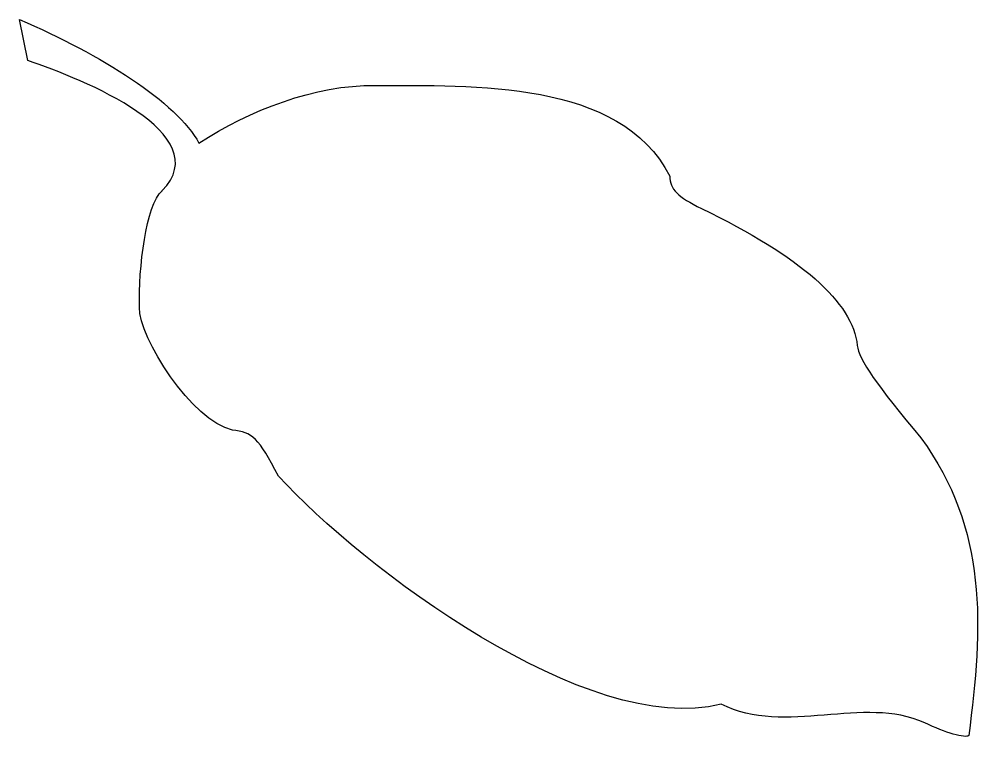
# Model space of a CAD drawing. Header units: centimetres. Extents: x -5.8 to 5.9, y -4.3 to 4.3.
import ezdxf

# ---------------------------------------------------------------- set-up
doc = ezdxf.new("R2010")
doc.units = ezdxf.units.CM
doc.header["$MEASUREMENT"] = 0
doc.layers.add('Layer 1', color=7, linetype='Continuous')

msp = doc.modelspace()

# ---------------------------------------------------------------- linework, layer by layer
at = {"layer": 'Layer 1', "color": 66, "lineweight": 25}
msp.add_open_spline([(-5.76833, 4.3178), (-5.76833, 4.3178), (-5.66623, 3.82077), (-5.66623, 3.82077), (-5.66623, 3.82077), (-4.99299, 3.59623), (-3.37749, 2.93643), (-4.05004, 2.25463), (-4.05004, 2.25463), (-4.05017, 2.25436), (-4.0503, 2.25408), (-4.05045, 2.25381), (-4.05045, 2.25381), (-4.24261, 2.0831), (-4.33678, 1.32246), (-4.3212, 0.84928), (-4.3212, 0.84928), (-4.33861, 0.49338), (-3.684, -0.52913), (-3.2038, -0.62816), (-3.2038, -0.62816), (-2.96185, -0.65284), (-2.89113, -0.72367), (-2.64715, -1.1844), (-2.64715, -1.1844), (-1.6543, -2.27795), (1.08273, -4.34038), (2.67893, -3.92957), (2.67893, -3.92957), (3.45909, -4.31715), (4.3927, -3.81917), (5.13041, -4.15403), (5.13041, -4.15403), (5.38269, -4.27583), (5.62088, -4.34504), (5.66003, -4.30763), (5.66003, -4.30763), (5.8367, -2.99456), (5.88832, -1.82373), (5.08576, -0.72277), (5.08576, -0.72277), (4.56407, -0.10437), (4.33351, 0.23003), (4.31857, 0.38972), (4.31857, 0.38972), (4.27043, 0.90439), (3.63683, 1.46214), (2.4434, 2.04002), (2.4434, 2.04002), (2.15525, 2.17954), (2.0648, 2.27148), (2.06206, 2.42792), (2.06206, 2.42792), (1.46448, 3.59647), (-0.31245, 3.51925), (-1.48511, 3.52279), (-1.48511, 3.52279), (-2.20897, 3.52975), (-3.00151, 3.22358), (-3.60604, 2.82687), (-3.60604, 2.82687), (-3.87348, 3.32202), (-4.78538, 3.89305), (-5.76834, 4.31783), (-5.76834, 4.31783), (-5.76834, 4.31783), (-5.76833, 4.3178), (-5.76833, 4.3178)], degree=3, knots=[0, 0, 0, 0, 0.05555556, 0.05555556, 0.05555556, 0.05555556, 0.11111111, 0.11111111, 0.11111111, 0.11111111, 0.16666667, 0.16666667, 0.16666667, 0.16666667, 0.22222222, 0.22222222, 0.22222222, 0.22222222, 0.27777778, 0.27777778, 0.27777778, 0.27777778, 0.33333333, 0.33333333, 0.33333333, 0.33333333, 0.38888889, 0.38888889, 0.38888889, 0.38888889, 0.44444444, 0.44444444, 0.44444444, 0.44444444, 0.5, 0.5, 0.5, 0.5, 0.55555556, 0.55555556, 0.55555556, 0.55555556, 0.61111111, 0.61111111, 0.61111111, 0.61111111, 0.66666667, 0.66666667, 0.66666667, 0.66666667, 0.72222222, 0.72222222, 0.72222222, 0.72222222, 0.77777778, 0.77777778, 0.77777778, 0.77777778, 0.83333333, 0.83333333, 0.83333333, 0.83333333, 0.88888889, 0.88888889, 0.88888889, 0.88888889, 1, 1, 1, 1], dxfattribs=at)

doc.saveas('drawing.dxf')
